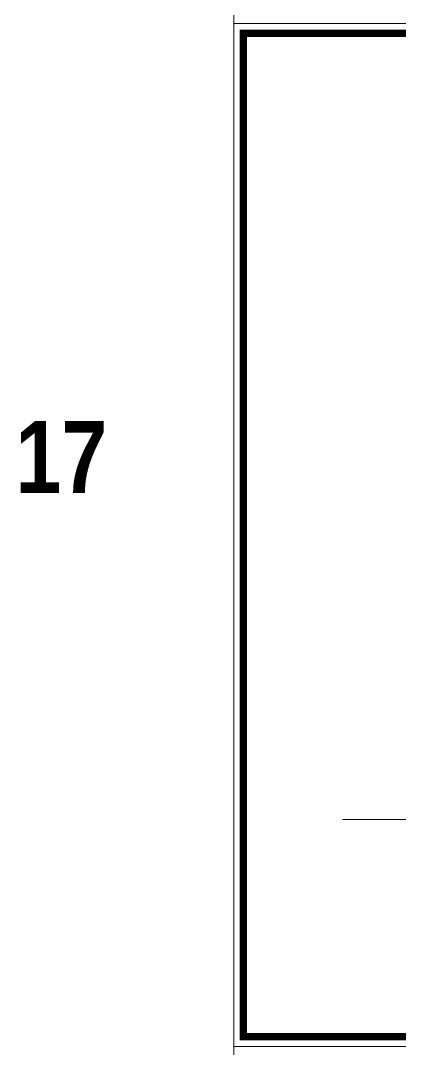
# Model space of a CAD drawing. Header units: millimetres. Extents: x 615730 to 2792744, y 139412 to 597571.
# Drawn here: x 1077307 to 1086787, y 229812 to 255511 of the extents above; entities that cross this region are included whole.
import ezdxf

# ---------------------------------------------------------------- set-up
doc = ezdxf.new("R2010")
doc.units = ezdxf.units.MM
doc.header["$MEASUREMENT"] = 0
for name, color, linetype, lineweight in [('0.10_Thay', 5, 'Continuous', 20), ('DUONG BAO', 7, 'Continuous', 20), ('thay', 7, 'Continuous', 15)]:
    doc.layers.add(name, color=color, linetype=linetype, lineweight=lineweight)
doc.layers.add('H', color=252, linetype='Continuous')
doc.styles.get("Standard").update_dxf_attribs({"font": ''})
doc.styles.get('Standard').set_extended_font_data('VNI-Avo')

msp = doc.modelspace()

# ---------------------------------------------------------------- linework, layer by layer
at = {"layer": 'DUONG BAO', "color": 0}
msp.add_line((1087296.2, 235554.2, -15.9), (1085341.3, 235554.2, -15.9), dxfattribs=at)
at = {"layer": 'H', "const_width": 182.5, "elevation": -15.9}
msp.add_lwpolyline([(1082870.7, 230131.1), (1118514.5, 230131.1), (1118514.5, 255191.2), (1082870.7, 255191.2)], close=True, dxfattribs=at)
at = {"layer": 'thay', "linetype": 'Continuous', "elevation": -15.9}
for points in [[(1082627.4, 255434.5), (1118757.8, 255434.5), (1118757.8, 280981.3), (1082627.4, 280981.3)], [(1082627.4, 229887.8), (1118757.8, 229887.8), (1118757.8, 255434.5), (1082627.4, 255434.5)], [(1082627.4, 204341), (1118757.8, 204341), (1118757.8, 229887.8), (1082627.4, 229887.8)]]:
    msp.add_lwpolyline(points, close=True, dxfattribs=at)

# ---------------------------------------------------------------- texts
at = {"layer": '0.10_Thay', "insert": (1077177.1, 243712.8), "char_height": 1800, "width": 79177.8, "attachment_point": 7}
msp.add_mtext('{\\fVNI-Helve-Condense|b1|i0|c0|p2;17}', dxfattribs=at)

doc.saveas('drawing.dxf')
